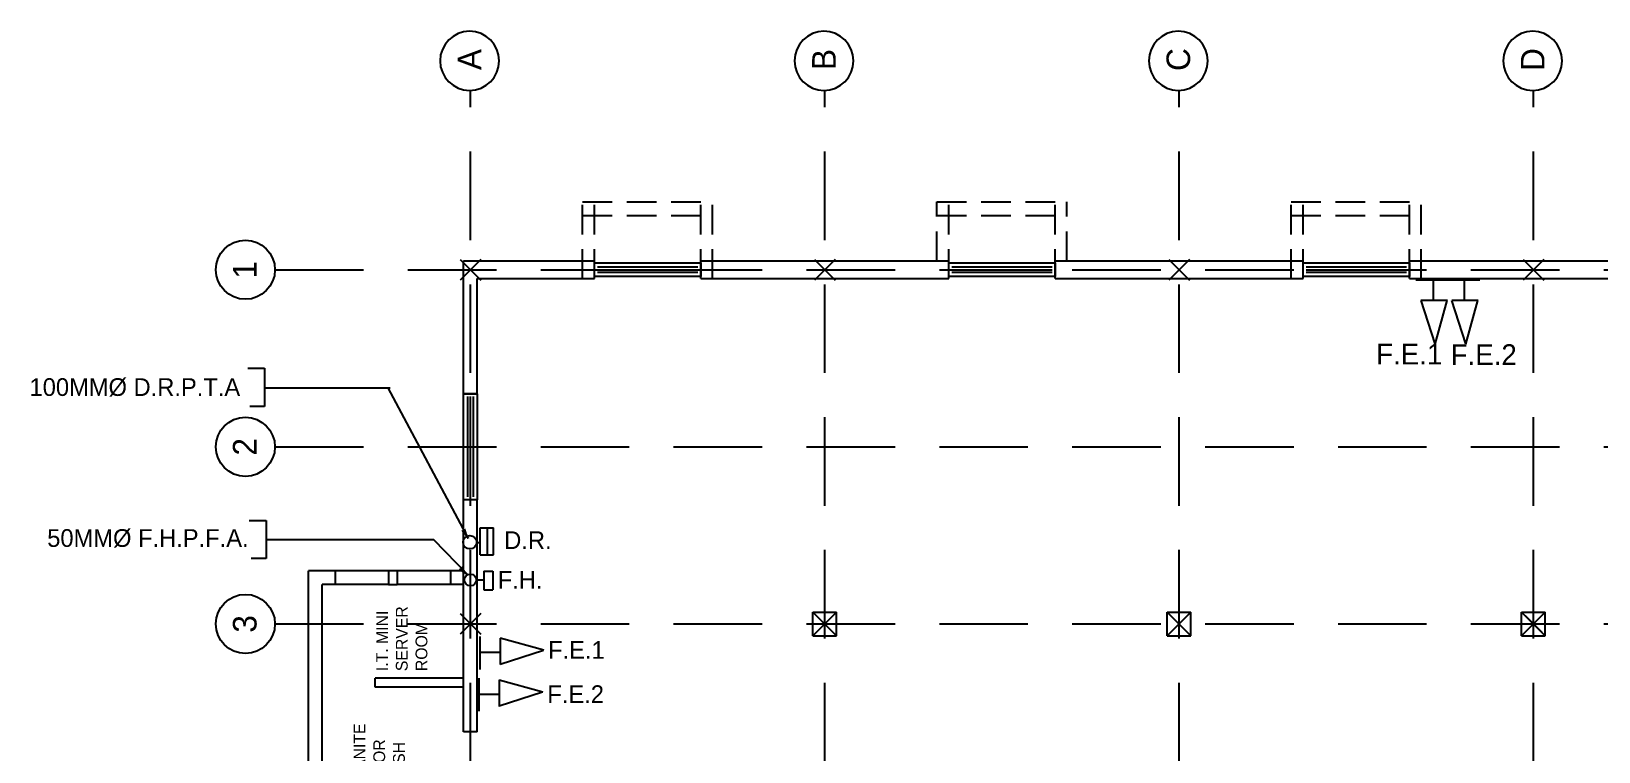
# Model space of a CAD drawing. Extents: x -2017610 to 288295, y -639251 to 250994.
# Drawn here: x -298067 to -271529, y -108212 to -96008 of the extents above; entities that cross this region are included whole.
import ezdxf
from ezdxf.enums import TextEntityAlignment as Align

# ---------------------------------------------------------------- set-up
doc = ezdxf.new("R2010")
doc.units = 0
doc.header["$LTSCALE"] = 2
doc.header["$MEASUREMENT"] = 0
doc.linetypes.add('DASHED2', pattern=[0.375, 0.25, -0.125])
for name, color, linetype in [('DOORS', 8, 'CONTINUOUS'), ('GRID', 8, 'CONTINUOUS'), ('GRIDLINES', 8, 'DASHED2'), ('HATCH', 8, 'CONTINUOUS'), ('LAYER1', 8, 'CONTINUOUS'), ('LAYER2', 8, 'CONTINUOUS'), ('LAYER4', 8, 'CONTINUOUS'), ('TEXT', 8, 'CONTINUOUS'), ('TEXT3', 8, 'CONTINUOUS'), ('WALLS', 8, 'CONTINUOUS'), ('WIN_DOORS', 8, 'CONTINUOUS'), ('WINDOWS_DOORS', 8, 'CONTINUOUS')]:
    doc.layers.add(name, color=color, linetype=linetype)
doc.styles.add('LUCY', font='lsansi.ttf')
doc.styles.add('STYLUS', font='stylu.ttf')

# ---------------------------------------------------------------- blocks, each defined once
blk = doc.blocks.new('GRID_NO')
at = {"layer": 'GRID'}
blk.add_circle((0, 500), 500, dxfattribs=at)
blk.add_attdef('GRNO', text='', height=400, dxfattribs=at).set_placement((0, 500), align=Align.MIDDLE_CENTER)
blk = doc.blocks.new('W1800')
at = {"layer": 'WINDOWS_DOORS'}
for p, q in [((0, -1800), (0, 0)), ((0, 0), (230, 0)), ((230, 0), (230, -1800)), ((69, -1750), (69, -50)), ((114, -50), (114, -1750)), ((161, -1750), (161, -50)), ((230, -1800), (0, -1800))]:
    blk.add_line(p, q, dxfattribs=at)

msp = doc.modelspace()

# ---------------------------------------------------------------- linework, layer by layer
at = {"layer": 'DOORS', "color": 1}
for p, q in [((-294116.2, -102046.6), (-291991.2, -102046.6)), ((-290666.4, -104599.1), (-292023.3, -102046.6)), ((-290666.4, -104599.1), (-290774.8, -104466.7)), ((-294089.8, -104616.7), (-291253.4, -104616.7)), ((-290678.4, -105217), (-290819, -105119.6))]:
    msp.add_line(p, q, dxfattribs=at)
for points in [[(-290666.4, -104599.1), (-290774.8, -104466.7), (-290716.3, -104433.7)], [(-290678.4, -105217), (-290819, -105119.6), (-290771.8, -105071.8)]]:
    msp.add_solid(points, dxfattribs=at)
at = {"layer": 'GRIDLINES', "ltscale": 3000}
for p, q in [((-290633.1, -126544.5), (-290633.1, -97007.7)), ((-284633.1, -126544.5), (-284633.1, -97007.7)), ((-278633.1, -126544.5), (-278633.1, -97007.7)), ((-272633.1, -126544.5), (-272633.1, -97007.7)), ((-293942.3, -100047.5), (-257196.4, -100047.5)), ((-293942.3, -103047.5), (-257196.4, -103047.5)), ((-293942.3, -106047.5), (-257196.4, -106047.5))]:
    msp.add_line(p, q, dxfattribs=at)
at = {"layer": 'LAYER1'}
for p, q in [((-290808.1, -99872.5), (-290458.1, -100222.5)), ((-290458.1, -99872.5), (-290808.1, -100222.5)), ((-284808.1, -99872.5), (-284458.1, -100222.5)), ((-284458.1, -99872.5), (-284808.1, -100222.5)), ((-278808.1, -99872.5), (-278458.1, -100222.5)), ((-278458.1, -99872.5), (-278808.1, -100222.5)), ((-272808.1, -99872.5), (-272458.1, -100222.5)), ((-272458.1, -99872.5), (-272808.1, -100222.5)), ((-290808.1, -105872.5), (-290458.1, -106222.5)), ((-290458.1, -105872.5), (-290808.1, -106222.5)), ((-284833.1, -105847.5), (-284433.1, -106247.5)), ((-284833.1, -106247.5), (-284433.1, -105847.5)), ((-278833.1, -105847.5), (-278433.1, -106247.5)), ((-278833.1, -106247.5), (-278433.1, -105847.5)), ((-272833.1, -105847.5), (-272433.1, -106247.5)), ((-272833.1, -106247.5), (-272433.1, -105847.5)), ((-272774.5, -105906.1), (-272491.7, -106188.9)), ((-272491.7, -105906.1), (-272774.5, -106188.9))]:
    msp.add_line(p, q, dxfattribs=at)
at = {"layer": 'LAYER2'}
for p, q in [((-284833.1, -105847.5), (-284433.1, -105847.5)), ((-284833.1, -106247.5), (-284833.1, -105847.5)), ((-284433.1, -106247.5), (-284433.1, -105847.5)), ((-278833.1, -105847.5), (-278433.1, -105847.5)), ((-278833.1, -106247.5), (-278833.1, -105847.5)), ((-278433.1, -106247.5), (-278433.1, -105847.5)), ((-272833.1, -105847.5), (-272433.1, -105847.5)), ((-272833.1, -106247.5), (-272833.1, -105847.5)), ((-272433.1, -106247.5), (-272433.1, -105847.5)), ((-284833.1, -106247.5), (-284433.1, -106247.5)), ((-278833.1, -106247.5), (-278433.1, -106247.5)), ((-272833.1, -106247.5), (-272433.1, -106247.5))]:
    msp.add_line(p, q, dxfattribs=at)
at = {"layer": 'LAYER4', "linetype": 'DASHED2', "ltscale": 1000}
for p, q in [((-288733.1, -98897.5), (-286533.1, -98897.5)), ((-288733.1, -100197.5), (-288733.1, -98897.5)), ((-288533.1, -100197.5), (-288533.1, -98897.5)), ((-286733.1, -100197.5), (-286733.1, -98897.5)), ((-286533.1, -100197.5), (-286533.1, -98897.5)), ((-282733.1, -98897.5), (-280533.1, -98897.5)), ((-282733.1, -99897.5), (-282733.1, -98897.5)), ((-282533.1, -100197.5), (-282533.1, -98897.5)), ((-280733.1, -100197.5), (-280733.1, -98897.5)), ((-280533.1, -99897.5), (-280533.1, -98897.5)), ((-276733.1, -98897.5), (-274533.1, -98897.5)), ((-276733.1, -100197.5), (-276733.1, -98897.5)), ((-276533.1, -100197.5), (-276533.1, -98897.5)), ((-274733.1, -100197.5), (-274733.1, -98897.5)), ((-274533.1, -100197.5), (-274533.1, -98897.5)), ((-288733.1, -99127.5), (-286533.1, -99127.5)), ((-282733.1, -99127.5), (-280533.1, -99127.5)), ((-276733.1, -99127.5), (-274533.1, -99127.5))]:
    msp.add_line(p, q, dxfattribs=at)
at = {"layer": 'TEXT3', "color": 4}
for p, q in [((-274062.3, -100226.1), (-274622.3, -100226.1)), ((-274329.7, -100226.1), (-274329.7, -100567.2)), ((-273541.5, -100226.1), (-274101.5, -100226.1)), ((-273808.9, -100226.1), (-273808.9, -100567.2)), ((-274089.5, -100567.2), (-274538.2, -100567.2)), ((-274298.2, -101301.2), (-274537.2, -100567.2)), ((-274297.3, -101308.1), (-274093.1, -100567.2)), ((-273568.7, -100567.2), (-274017.4, -100567.2)), ((-273777.5, -101301.2), (-274016.4, -100567.2)), ((-273776.5, -101308.1), (-273572.4, -100567.2)), ((-290535, -104671), (-290463, -104671)), ((-290533.1, -105298.4), (-290403, -105298.4)), ((-290403.3, -105153.7), (-290255.7, -105153.7)), ((-290403, -105154), (-290403, -105472)), ((-290255.3, -105154), (-290255.3, -105472)), ((-290403, -105472), (-290255.3, -105472)), ((-290471.4, -106259.5), (-290471.4, -106819.5)), ((-290130.3, -106286.7), (-290130.3, -106735.4)), ((-289389.4, -106494.5), (-290130.3, -106290.4)), ((-290471.4, -106526.9), (-290130.3, -106526.9)), ((-289396.3, -106495.5), (-290130.3, -106734.4)), ((-290489.6, -106968.4), (-290489.6, -107528.4)), ((-290148.5, -106995.6), (-290148.5, -107444.4)), ((-289407.6, -107203.4), (-290148.5, -106999.3)), ((-289414.5, -107204.4), (-290148.5, -107443.4)), ((-290489.6, -107235.9), (-290148.5, -107235.9))]:
    msp.add_line(p, q, dxfattribs=at)
at = {"layer": 'TEXT3', "color": 1}
for p, q in [((-294403.9, -101714.3), (-294116.2, -101714.3)), ((-294116.2, -101714.3), (-294116.2, -102361.7)), ((-294116.2, -102361.7), (-294370.1, -102361.7)), ((-294377.6, -104293), (-294089.8, -104293)), ((-294089.8, -104293), (-294089.8, -104940.4)), ((-291257.3, -104616.7), (-290678.4, -105217)), ((-294089.8, -104940.4), (-294343.7, -104940.4))]:
    msp.add_line(p, q, dxfattribs=at)
at = {"layer": 'TEXT3', "color": 4}
msp.add_circle((-290633, -105303), 100, dxfattribs=at)
at = {"layer": 'WALLS'}
for p, q in [((-290748.1, -99897.5), (-288533.1, -99897.5)), ((-290748.1, -102147.5), (-290748.1, -99897.5)), ((-288533.1, -100197.5), (-288533.1, -99897.5)), ((-286733.1, -100197.5), (-286733.1, -99897.5)), ((-286733.1, -99897.5), (-282533.1, -99897.5)), ((-282533.1, -100197.5), (-282533.1, -99897.5)), ((-280733.1, -100197.5), (-280733.1, -99897.5)), ((-280733.1, -99897.5), (-276533.1, -99897.5)), ((-276533.1, -100197.5), (-276533.1, -99897.5)), ((-274733.1, -100197.5), (-274733.1, -99897.5)), ((-274733.1, -99897.5), (-270533.1, -99897.5)), ((-290518.1, -100197.5), (-288533.1, -100197.5)), ((-290518.1, -102147.5), (-290518.1, -100197.5)), ((-286733.1, -100197.5), (-282533.1, -100197.5)), ((-280733.1, -100197.5), (-276533.1, -100197.5)), ((-274733.1, -100197.5), (-270533.1, -100197.5)), ((-290518.1, -102147.5), (-290748.1, -102147.5)), ((-290518.1, -103947.5), (-290748.1, -103947.5)), ((-290748.1, -107877.5), (-290748.1, -103947.5)), ((-290518.1, -107877.5), (-290518.1, -103947.5)), ((-293373.1, -115197.5), (-293373.1, -105147.5)), ((-292020.6, -105147.5), (-293373.1, -105147.5)), ((-292920.6, -105147.5), (-292920.6, -105377.5)), ((-291870.6, -105147.5), (-292020.6, -105147.5)), ((-292020.6, -105147.5), (-292020.6, -105377.5)), ((-290748.1, -105147.5), (-291870.6, -105147.5)), ((-291870.6, -105147.5), (-291870.6, -105377.5)), ((-290970.6, -105147.5), (-290970.6, -105377.5)), ((-293143.1, -114967.5), (-293143.1, -105377.5)), ((-292020.6, -105377.5), (-293143.1, -105377.5)), ((-292020.6, -105377.5), (-291870.6, -105377.5)), ((-290748.1, -105377.5), (-291870.6, -105377.5)), ((-292243.1, -107117.5), (-292243.1, -106967.5)), ((-291870.6, -106967.5), (-292243.1, -106967.5)), ((-290748.1, -107117.5), (-292243.1, -107117.5)), ((-290748.1, -106967.5), (-291870.6, -106967.5)), ((-290518.1, -107877.5), (-290748.1, -107877.5))]:
    msp.add_line(p, q, dxfattribs=at)
at = {"layer": 'WALLS', "color": 4}
for p, q in [((-290467.8, -104878.9), (-290467.8, -104417.5)), ((-290467.8, -104417.5), (-290241.6, -104417.5)), ((-290350.3, -104417.5), (-290350.3, -104878.9)), ((-290241.6, -104878.9), (-290241.6, -104417.5)), ((-290467.8, -104878.9), (-290241.6, -104878.9))]:
    msp.add_line(p, q, dxfattribs=at)
msp.add_circle((-290643.3, -104664), 114.5, dxfattribs=at)

# ---------------------------------------------------------------- block references
at = {"layer": 'HATCH'}
ref = msp.add_blockref('GRID_NO', (-290146.5, -96507.7), dxfattribs=dict(at, xscale=-1, rotation=89.99999999999999))
ref.add_attrib('GRNO', 'A', dxfattribs={"layer": 'GRID', "height": 400, "rotation": 90, "style": 'STYLUS'}).set_placement((-290646.5, -96486), align=Align.MIDDLE_CENTER)
ref = msp.add_blockref('GRID_NO', (-284146.5, -96507.7), dxfattribs=dict(at, xscale=-1, rotation=89.99999999999999))
ref.add_attrib('GRNO', 'B', dxfattribs={"layer": 'GRID', "height": 400, "rotation": 90, "style": 'STYLUS'}).set_placement((-284646.5, -96486), align=Align.MIDDLE_CENTER)
ref = msp.add_blockref('GRID_NO', (-278146.5, -96507.7), dxfattribs=dict(at, xscale=-1, rotation=89.99999999999999))
ref.add_attrib('GRNO', 'C', dxfattribs={"layer": 'GRID', "height": 400, "rotation": 90, "style": 'STYLUS'}).set_placement((-278646.5, -96486), align=Align.MIDDLE_CENTER)
ref = msp.add_blockref('GRID_NO', (-272146.5, -96507.7), dxfattribs=dict(at, xscale=-1, rotation=89.99999999999999))
ref.add_attrib('GRNO', 'D', dxfattribs={"layer": 'GRID', "height": 400, "rotation": 90, "style": 'STYLUS'}).set_placement((-272646.5, -96486), align=Align.MIDDLE_CENTER)
ref = msp.add_blockref('GRID_NO', (-294942.3, -100047.5), dxfattribs=dict(at, rotation=270))
ref.add_attrib('GRNO', '1', dxfattribs={"layer": 'GRID', "height": 400, "rotation": 90, "style": 'STYLUS'}).set_placement((-294453.8, -100047.5), align=Align.MIDDLE_CENTER)
ref = msp.add_blockref('GRID_NO', (-294942.3, -103047.5), dxfattribs=dict(at, rotation=270))
ref.add_attrib('GRNO', '2', dxfattribs={"layer": 'GRID', "height": 400, "rotation": 90, "style": 'STYLUS'}).set_placement((-294453.8, -103047.5), align=Align.MIDDLE_CENTER)
ref = msp.add_blockref('GRID_NO', (-294942.3, -106047.5), dxfattribs=dict(at, rotation=270))
ref.add_attrib('GRNO', '3', dxfattribs={"layer": 'GRID', "height": 400, "rotation": 90, "style": 'STYLUS'}).set_placement((-294453.8, -106047.5), align=Align.MIDDLE_CENTER)
at = {"layer": 'WIN_DOORS'}
for p, rotation in [((-288533.1, -100162.5), 89.99999999999999), ((-282533.1, -100162.5), 89.99999999999999), ((-276533.1, -100162.5), 89.99999999999999), ((-290518.1, -103947.5), 180)]:
    msp.add_blockref('W1800', p, dxfattribs=dict(at, rotation=rotation))

# ---------------------------------------------------------------- texts
at = {"layer": 'DOORS', "color": 1, "char_height": 350, "width": 15498, "attachment_point": 1}
for s, insert in [('F.E.1', (-275295.6, -101302.3)), ('F.E.2', (-274034.6, -101310.2))]:
    msp.add_mtext(s, dxfattribs=dict(at, insert=insert))
at = {"layer": 'TEXT', "char_height": 200, "attachment_point": 7, "rotation": 90, "style": 'STYLUS'}
for s, insert, width in [('I.T. MINI SERVER ROOM', (-291358.4, -106848.1), 1998), ('GRANITE FLOOR FINISH', (-291740, -108923.7), 1801)]:
    msp.add_mtext(s, dxfattribs=dict(at, insert=insert, width=width))
at = {"layer": 'TEXT3', "color": 1, "char_height": 300, "width": 15498, "attachment_point": 1, "style": 'LUCY'}
for s, insert in [('100MM%%c D.R.P.T.A', (-298097.3, -101885)), ('50MM%%c F.H.P.F.A.', (-297798, -104442.6)), ('D.R.', (-290060.4, -104478.5)), ('F.H.', (-290169.7, -105150.2)), ('F.E.1', (-289317.2, -106338.2)), ('F.E.2', (-289330.1, -107088.2))]:
    msp.add_mtext(s, dxfattribs=dict(at, insert=insert))

doc.saveas('drawing.dxf')
